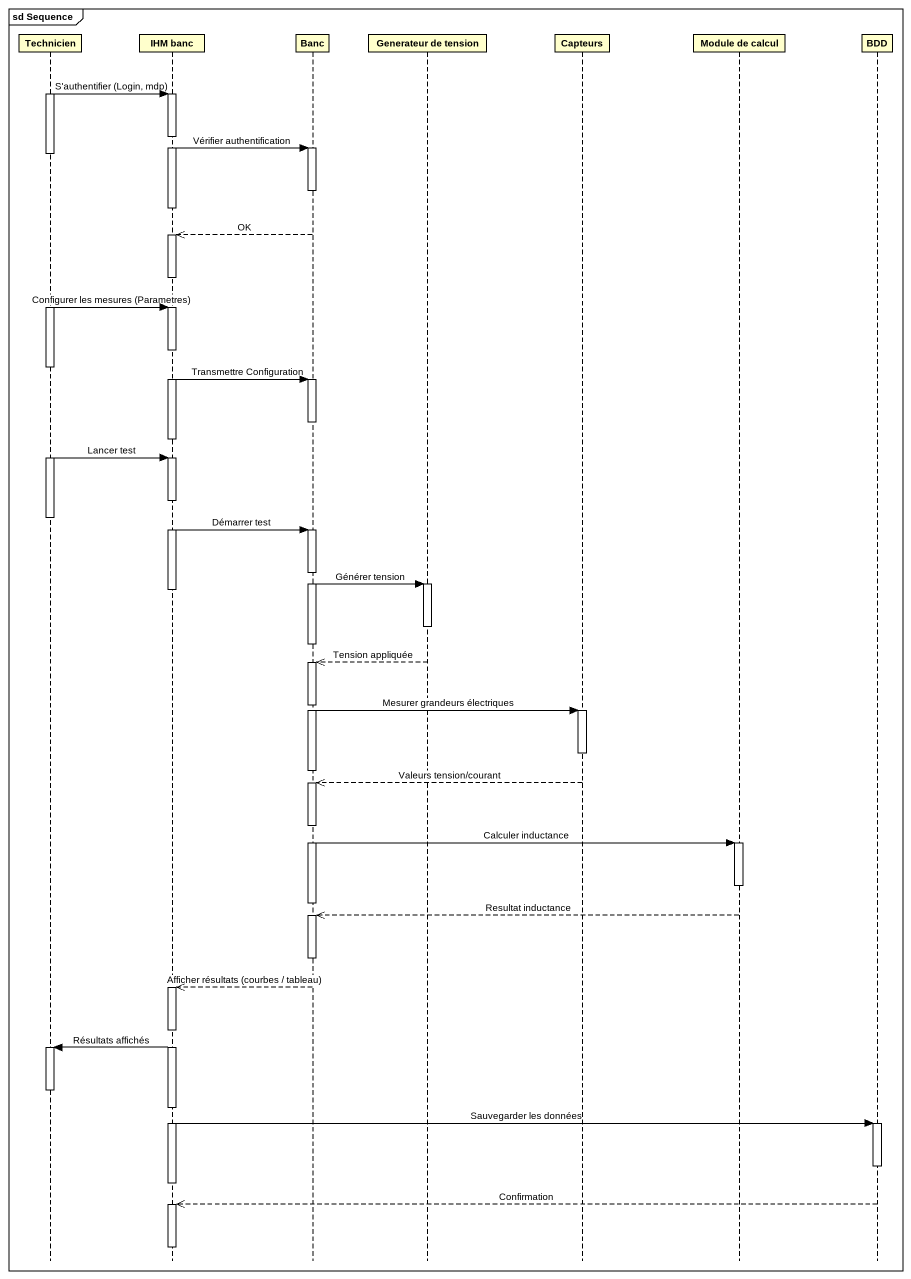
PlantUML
@startuml
mainframe sd Sequence
hide footbox
participant Technicien
participant "IHM banc" as IHM_banc
participant Banc
participant "Generateur de tension" as Generateur_de_tension
participant Capteurs
participant "Module de calcul" as Module_de_calcul
participant BDD

activate Technicien
Technicien -> IHM_banc : S'authentifier (Login, mdp)
activate IHM_banc
IHM_banc -> Banc : Vérifier authentification
activate Banc
deactivate Technicien
deactivate Banc
deactivate IHM_banc
Banc -->> IHM_banc : OK
activate IHM_banc
deactivate IHM_banc
activate Technicien
Technicien -> IHM_banc : Configurer les mesures (Parametres)
activate IHM_banc
deactivate Technicien
IHM_banc -> Banc : Transmettre Configuration
activate Banc
deactivate Banc
deactivate IHM_banc
activate Technicien
Technicien -> IHM_banc : Lancer test
activate IHM_banc
deactivate Technicien
IHM_banc -> Banc : Démarrer test
activate Banc
Banc -> Generateur_de_tension : Générer tension
activate Generateur_de_tension
deactivate IHM_banc
deactivate Generateur_de_tension
deactivate Banc
Generateur_de_tension -->> Banc : Tension appliquée
activate Banc
Banc -> Capteurs : Mesurer grandeurs électriques
activate Capteurs
deactivate Capteurs
deactivate Banc
Capteurs -->> Banc : Valeurs tension/courant
activate Banc
Banc -> Module_de_calcul : Calculer inductance
activate Module_de_calcul
deactivate Module_de_calcul
deactivate Banc
Module_de_calcul -->> Banc : Resultat inductance
activate Banc
deactivate Banc
Banc -->> IHM_banc : Afficher résultats (courbes / tableau)
activate IHM_banc
IHM_banc -> Technicien : Résultats affichés
activate Technicien
deactivate Technicien
IHM_banc -> BDD : Sauvegarder les données
activate BDD
deactivate BDD
deactivate IHM_banc
BDD -->> IHM_banc : Confirmation
activate IHM_banc
deactivate IHM_banc
@enduml
